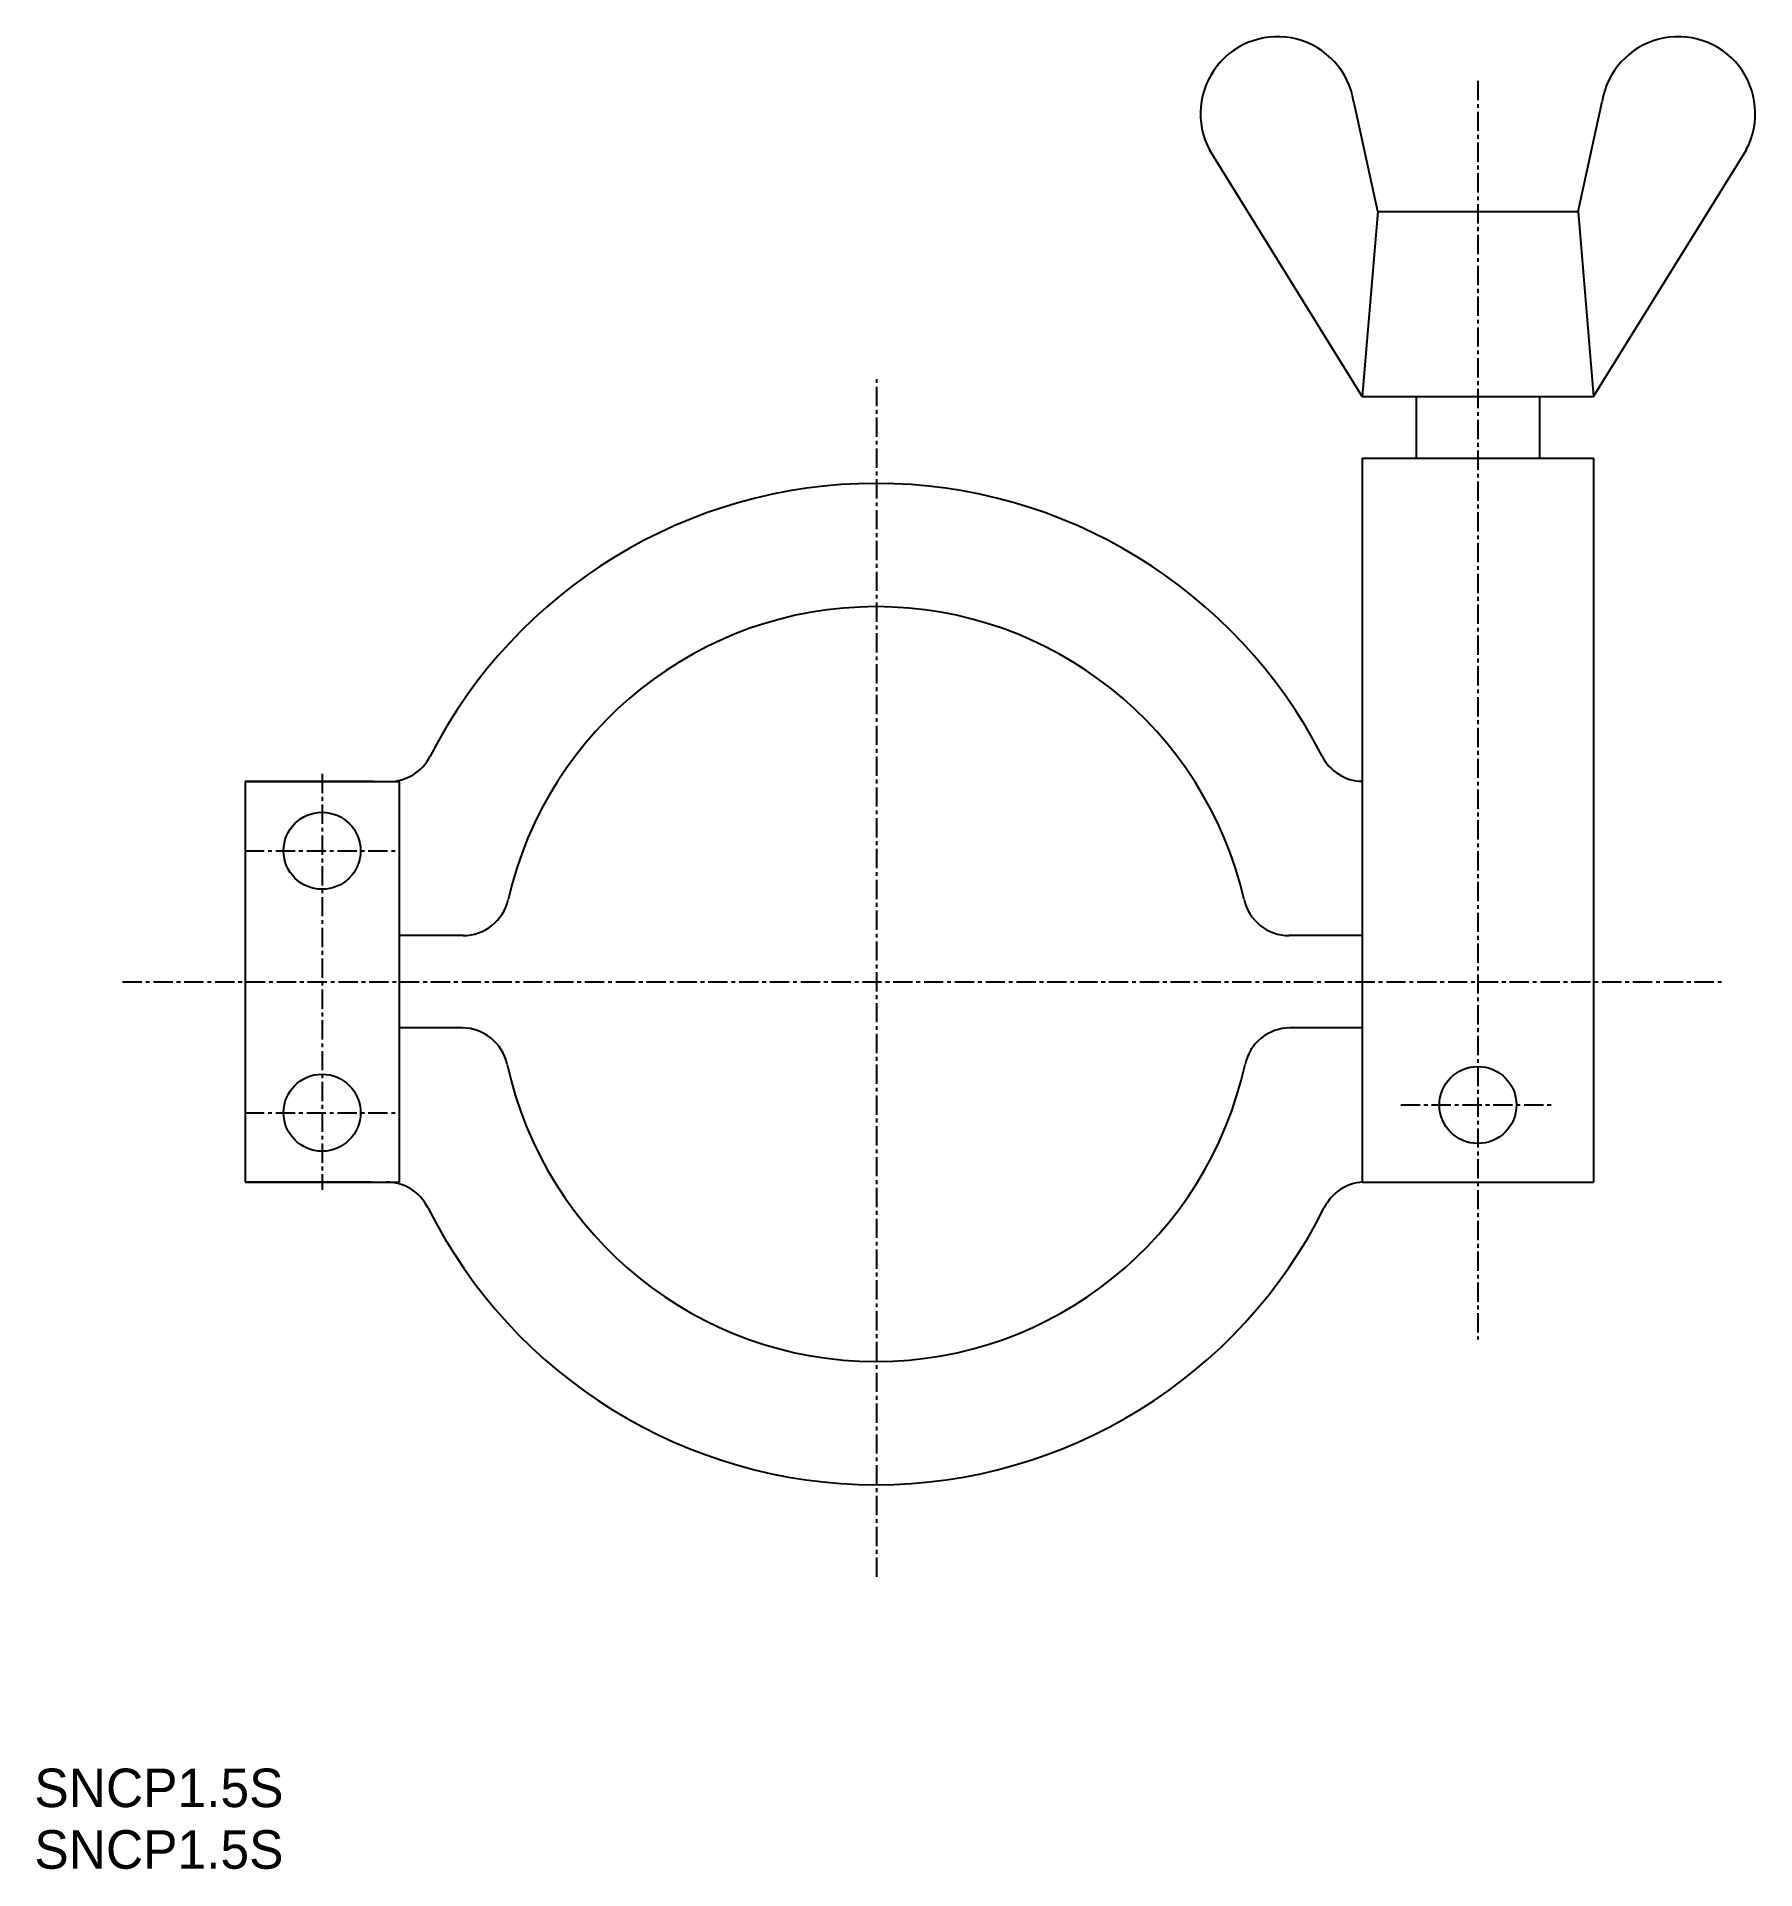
# Model space of a CAD drawing. Extents: x 1151 to 1263, y -43 to 75.
import ezdxf

# ---------------------------------------------------------------- set-up
doc = ezdxf.new("R2010")
doc.units = 0
doc.linetypes.add('CENTER', pattern=[2, 1.25, -0.25, 0.25, -0.25])
doc.layers.get('0').update_dxf_attribs({"linetype": 'CONTINUOUS'})
doc.layers.add('CENTER', color=1, linetype='CENTER')

msp = doc.modelspace()

# ---------------------------------------------------------------- linework, layer by layer
at = {"color": 7, "linetype": 'CONTINUOUS'}
for p, q in [((1238.08, 64.12), (1236.52, 71.26)), ((1251.08, 64.12), (1252.64, 71.26)), ((1237.08, 52.12), (1227.17, 68.13)), ((1252.08, 52.12), (1262, 68.13)), ((1238.08, 64.12), (1237.08, 52.12)), ((1238.08, 64.12), (1251.08, 64.12)), ((1251.08, 64.12), (1252.08, 52.12)), ((1237.08, 52.12), (1252.08, 52.12)), ((1240.58, 52.12), (1240.58, 48.12)), ((1248.58, 52.12), (1248.58, 48.12)), ((1237.08, 48.12), (1237.08, 1.12)), ((1237.08, 48.12), (1252.08, 48.12)), ((1252.08, 48.12), (1252.08, 1.12)), ((1164.58, 27.12), (1164.58, 1.12)), ((1172.92, 27.12), (1164.58, 27.12)), ((1164.58, 27.12), (1174.58, 27.12)), ((1174.58, 27.12), (1174.58, 1.12)), ((1178.73, 17.12), (1174.58, 17.12)), ((1237.08, 17.12), (1232.33, 17.12)), ((1178.66, 11.12), (1174.58, 11.12)), ((1237.08, 11.12), (1232.4, 11.12)), ((1172.76, 1.12), (1164.58, 1.12)), ((1164.58, 1.12), (1174.58, 1.12)), ((1237.08, 1.12), (1252.08, 1.12)), ((1238.44, 1.12), (1252.08, 1.12))]:
    msp.add_line(p, q, dxfattribs=at)
for centre in [(1169.58, 22.62), (1244.58, 6.12), (1169.58, 5.62)]:
    msp.add_circle(centre, 2.5, dxfattribs=at)
for centre, radius, start, end in [((1231.58, 70.47), 5, 9.0698, 207.9927), ((1257.58, 70.47), 5, 332.0073, 170.9302), ((1205.53, 13.97), 32.5, 27.0622, 152.9378), ((1205.53, 13.97), 24.5, 12.9248, 167.0752), ((1173.92, 30.12), 3, 270, 332.9378), ((1237.14, 30.13), 3, 207.0737, 268.8273), ((1178.73, 20.12), 3, 270, 347.0752), ((1232.33, 20.12), 3, 192.9248, 270), ((1178.66, 8.12), 3, 12.2801, 90), ((1232.4, 8.12), 3, 90, 167.7199), ((1205.53, 13.97), 24.5, 192.2801, 347.7199), ((1173.76, -1.88), 3, 26.5162, 90), ((1237.32, -1.9), 3.03, 94.4629, 153.3189), ((1205.53, 13.97), 32.5, 206.5162, 333.4838)]:
    msp.add_arc(centre, radius, start, end, dxfattribs=at)
at = {"layer": 'CENTER', "color": 1, "linetype": 'CENTER'}
for p, q in [((1244.58, 72.6), (1244.58, -9.1)), ((1205.58, -24.51), (1205.58, 53.33)), ((1169.58, 27.62), (1169.58, 0.62)), ((1164.58, 22.62), (1174.58, 22.62)), ((1156.64, 14.12), (1260.59, 14.12)), ((1239.58, 6.12), (1249.58, 6.12)), ((1164.58, 5.62), (1174.58, 5.62))]:
    msp.add_line(p, q, dxfattribs=at)

# ---------------------------------------------------------------- texts
for p in [(1150.91, -39.46), (1150.91, -43.46)]:
    msp.add_text('SNCP1.5S', height=2.5).set_placement(p)

doc.saveas('drawing.dxf')
